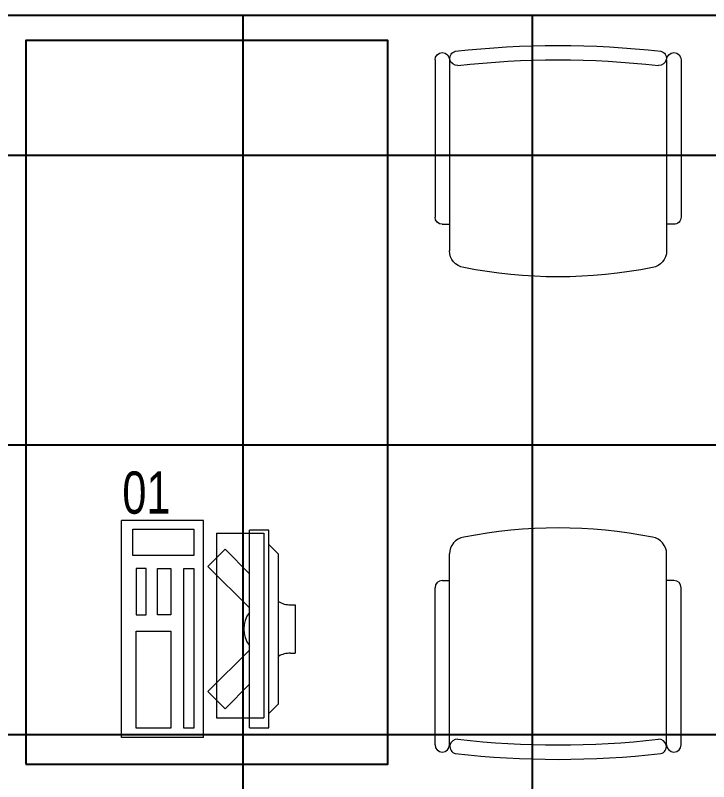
# Model space of a CAD drawing. Extents: x -509638 to 57327, y -29287 to 19916.
# Drawn here: x 45504 to 46941, y -4398 to -2810 of the extents above; entities that cross this region are included whole.
import ezdxf

# ---------------------------------------------------------------- set-up
doc = ezdxf.new("R2010")
doc.units = 0
doc.header["$LTSCALE"] = 0.25
doc.linetypes.add('DASHDOT', pattern=[25.4, 12.7, -6.35, 0, -6.35])
for name, color, linetype, lineweight in [('01-First Floor$0$72_EGR_EQP_TAG', 142, 'Continuous', 5), ('01-First Floor$0$LOADING', 253, 'Continuous', 5), ('01-First Floor$0$Walls', 251, 'Continuous', 5), ('E-LITE-CLNG-CNDT', 6, 'DASHDOT', 35)]:
    doc.layers.add(name, color=color, linetype=linetype, lineweight=lineweight)
doc.layers.add('01-First Floor$0$FALSE CEILING', color=251, linetype='Continuous')
doc.layers.add('01-First Floor$0$TME-NON MEDICAL FURNITURE', color=242, linetype='Continuous')
doc.styles.add('01-First Floor$0$X3G_ENTITY_257CFD', font='swisscl.ttf', dxfattribs={"height": 200})

# ---------------------------------------------------------------- blocks, each defined once
blk = doc.blocks.new('01-First Floor$0$GF21016-P')
at = {"layer": '01-First Floor$0$LOADING', "extrusion": (-1.24384e-09, -1.20261e-09, -1)}
for p, q in [((0.0128, 0.0179), (0.0128, 0.4136)), ((0.4628, 0.0179), (0.4628, 0.4136)), ((-0.0022, 0.3585), (0.0128, 0.3585)), ((0.4778, 0.3585), (0.4628, 0.3585)), ((-0.0172, 0.0179), (-0.0172, 0.3435)), ((0.4928, 0.0179), (0.4928, 0.3435)), ((0.4778, 0.0029), (0.4778, 0.0029))]:
    blk.add_line(p, q, dxfattribs=at)
for centre, radius, start, end in [((-0.2378, -0.5362), 1.0036, 78.7568, 101.2432), ((-0.0478, 0.4136), 0.035, 0, 80.6557), ((-0.4278, 0.4136), 0.035, 99.3443, 180), ((0.0022, 0.3435), 0.015, 0, 90), ((-0.4778, 0.3435), 0.015, 90, 180), ((0.0022, 0.0179), 0.015, 270, 0), ((0.0022, 0.0179), 0.015, 180, 270), ((-0.0284, 0.0145), 0.015, 284.3864, 95.5209), ((-0.2378, 1.8928), 1.8749, 263.6341, 276.3659), ((-0.4471, 0.0145), 0.015, 84.4791, 255.6136), ((-0.4778, 0.0179), 0.015, 270, 0), ((-0.4778, 0.0179), 0.015, 180, 270), ((-0.2378, 1.8734), 1.8855, 263.5119, 276.4881)]:
    blk.add_arc(centre, radius, start, end, dxfattribs=at)
blk = doc.blocks.new('01-First Floor$0$ITCWLS1-P')
at = {"layer": '01-First Floor$0$LOADING'}
for p, q in [((-0.17, 0.45), (-0.17, 0)), ((-0.17, 0.45), (0, 0.45)), ((0, 0.45), (0, 0)), ((-0.2651, 0.43, 0), (-0.3051, 0.43, 0)), ((-0.3051, 0.43, 0), (-0.3051, 0.02, 0)), ((-0.2651, 0.43, 0), (-0.2651, 0.02, 0)), ((-0.1496, 0.4305), (-0.1291, 0.4305)), ((-0.1291, 0.4305), (-0.1291, 0.4089)), ((-0.3251, 0.38, 0), (-0.3051, 0.4, 0)), ((-0.197, 0.4094), (-0.295, 0.4094)), ((-0.295, 0.0264), (-0.295, 0.4094)), ((-0.197, 0.0264), (-0.197, 0.4094)), ((-0.3251, 0.38, 0), (-0.3251, 0.07, 0)), ((-0.3503, 0.275), (-0.3596, 0.275)), ((-0.3596, 0.175), (-0.3596, 0.275)), ((-0.3503, 0.175), (-0.3596, 0.175)), ((-0.3251, 0.07, 0), (-0.3051, 0.05, 0)), ((-0.3051, 0.02, 0), (-0.2651, 0.02, 0)), ((-0.197, 0.0264), (-0.295, 0.0264)), ((-0.17, 0), (0, 0))]:
    blk.add_line(p, q, dxfattribs=at)
at = {"layer": '01-First Floor$0$LOADING', "extrusion": (2.48281e-10, 3.18408e-10, -1)}
for p, q in [((-0.2651, 0.3395), (-0.2144, 0.3902)), ((-0.1791, 0.3548), (-0.2144, 0.3902)), ((-0.2651, 0.2688), (-0.1791, 0.3548))]:
    blk.add_line(p, q, dxfattribs=at)
at = {"layer": '01-First Floor$0$LOADING', "extrusion": (2.48281e-10, -3.18408e-10, -1)}
for p, q in [((-0.2651, 0.1812), (-0.1791, 0.0952)), ((-0.2651, 0.1105), (-0.2144, 0.0598)), ((-0.1791, 0.0952), (-0.2144, 0.0598))]:
    blk.add_line(p, q, dxfattribs=at)
at = {"layer": '01-First Floor$0$LOADING'}
for points in [[(-0.1291, 0.4089), (-0.1291, 0.1), (-0.1496, 0.1), (-0.1496, 0.4305)], [(-0.1496, 0.1), (-0.1496, 0.1), (-0.1496, 0.1), (-0.1496, 0.1), (-0.1496, 0.1), (-0.1496, 0.1), (-0.1496, 0.1), (-0.1496, 0.1), (-0.1496, 0.1)], [(-0.1496, 0.1), (-0.1496, 0.1), (-0.1496, 0.1), (-0.1496, 0.1), (-0.1496, 0.1), (-0.1496, 0.1), (-0.1496, 0.1), (-0.1496, 0.1), (-0.1496, 0.1), (-0.1496, 0.1), (-0.1496, 0.1), (-0.1496, 0.1), (-0.1496, 0.1), (-0.1496, 0.1), (-0.1496, 0.1), (-0.1496, 0.1), (-0.1496, 0.1), (-0.1496, 0.1)], [(-0.1496, 0.1), (-0.1496, 0.1), (-0.1496, 0.1), (-0.1496, 0.1), (-0.1496, 0.1), (-0.1496, 0.1), (-0.1496, 0.1), (-0.1496, 0.1), (-0.1496, 0.1), (-0.1496, 0.1)], [(-0.1496, 0.1), (-0.1496, 0.1), (-0.1496, 0.1), (-0.1496, 0.1), (-0.1496, 0.1), (-0.1496, 0.1), (-0.1496, 0.1)], [(-0.1496, 0.1), (-0.1496, 0.1), (-0.1496, 0.1), (-0.1496, 0.1), (-0.1496, 0.1), (-0.1496, 0.1), (-0.1496, 0.1), (-0.1496, 0.1), (-0.1496, 0.1), (-0.1496, 0.1)], [(-0.1496, 0.1), (-0.1496, 0.1), (-0.1496, 0.1), (-0.1496, 0.1), (-0.1496, 0.1), (-0.1496, 0.1), (-0.1496, 0.1), (-0.1496, 0.1), (-0.1496, 0.1), (-0.1496, 0.1), (-0.1496, 0.1), (-0.1496, 0.1), (-0.1496, 0.1), (-0.1496, 0.1), (-0.1496, 0.1)], [(-0.1496, 0.1), (-0.1496, 0.1), (-0.1496, 0.1), (-0.1496, 0.1), (-0.1496, 0.1), (-0.1496, 0.1), (-0.1496, 0.1), (-0.1496, 0.1), (-0.1496, 0.1), (-0.1496, 0.1)], [(-0.1496, 0.1), (-0.1496, 0.1), (-0.1496, 0.1), (-0.1496, 0.1), (-0.1496, 0.1), (-0.1496, 0.1), (-0.1496, 0.1), (-0.1496, 0.1), (-0.1496, 0.1), (-0.1496, 0.1)], [(-0.1496, 0.1), (-0.1496, 0.1), (-0.1496, 0.1), (-0.1496, 0.1), (-0.1496, 0.1), (-0.1496, 0.1), (-0.1496, 0.1), (-0.1496, 0.1), (-0.1496, 0.1), (-0.1496, 0.1), (-0.1496, 0.1), (-0.1496, 0.1), (-0.1496, 0.1), (-0.1496, 0.1), (-0.1496, 0.1), (-0.1496, 0.1), (-0.1496, 0.1), (-0.1496, 0.1), (-0.1496, 0.1), (-0.1496, 0.1), (-0.1496, 0.1), (-0.1496, 0.1), (-0.1496, 0.1), (-0.1496, 0.1), (-0.1496, 0.1), (-0.1496, 0.1), (-0.1496, 0.1), (-0.1496, 0.1), (-0.1496, 0.1), (-0.1496, 0.1), (-0.1496, 0.1), (-0.1496, 0.1), (-0.1496, 0.1), (-0.1496, 0.1), (-0.1496, 0.1), (-0.1496, 0.1), (-0.1496, 0.1), (-0.1496, 0.1), (-0.1496, 0.1), (-0.1496, 0.1), (-0.1496, 0.1), (-0.1496, 0.1), (-0.1496, 0.1), (-0.1496, 0.1), (-0.1496, 0.1), (-0.1496, 0.1), (-0.1496, 0.1), (-0.1496, 0.1), (-0.1496, 0.1), (-0.1496, 0.1), (-0.1496, 0.1), (-0.1496, 0.1), (-0.1496, 0.1), (-0.1496, 0.1)], [(-0.1496, 0.1), (-0.1496, 0.1), (-0.1496, 0.1), (-0.1496, 0.1), (-0.1496, 0.1), (-0.1496, 0.1), (-0.1496, 0.1), (-0.1496, 0.1), (-0.1496, 0.1), (-0.1496, 0.1), (-0.1496, 0.1), (-0.1496, 0.1), (-0.1496, 0.1), (-0.1496, 0.1), (-0.1496, 0.1), (-0.1496, 0.1), (-0.1496, 0.1), (-0.1496, 0.1), (-0.1496, 0.1), (-0.1496, 0.1), (-0.1496, 0.1), (-0.1496, 0.1), (-0.1496, 0.1), (-0.1496, 0.1), (-0.1496, 0.1), (-0.1496, 0.1), (-0.1496, 0.1), (-0.1496, 0.1), (-0.1496, 0.1), (-0.1496, 0.1), (-0.1496, 0.1), (-0.1496, 0.1), (-0.1496, 0.1), (-0.1496, 0.1), (-0.1496, 0.1), (-0.1496, 0.1), (-0.1496, 0.1), (-0.1496, 0.1), (-0.1496, 0.1), (-0.1496, 0.1), (-0.1496, 0.1), (-0.1496, 0.1), (-0.1496, 0.1), (-0.1496, 0.1), (-0.1496, 0.1), (-0.1496, 0.1), (-0.1496, 0.1), (-0.1496, 0.1), (-0.1496, 0.1), (-0.1496, 0.1), (-0.1496, 0.1), (-0.1496, 0.1), (-0.1496, 0.1), (-0.1496, 0.1), (-0.1496, 0.1), (-0.1496, 0.1), (-0.1496, 0.1), (-0.1496, 0.1), (-0.1496, 0.1), (-0.1496, 0.1), (-0.1496, 0.1), (-0.1496, 0.1), (-0.1496, 0.1), (-0.1496, 0.1), (-0.1496, 0.1), (-0.1496, 0.1), (-0.1496, 0.1), (-0.1496, 0.1), (-0.1496, 0.1), (-0.1496, 0.1), (-0.1496, 0.1), (-0.1496, 0.1), (-0.1496, 0.1), (-0.1496, 0.1), (-0.1496, 0.1), (-0.1496, 0.1), (-0.1496, 0.1), (-0.1496, 0.1), (-0.1496, 0.1), (-0.1496, 0.1), (-0.1496, 0.1), (-0.1496, 0.1), (-0.1496, 0.1), (-0.1496, 0.1), (-0.1496, 0.1), (-0.1496, 0.1), (-0.1496, 0.1), (-0.1496, 0.1), (-0.1496, 0.1)], [(-0.1496, 0.1), (-0.1496, 0.1), (-0.1496, 0.1), (-0.1496, 0.1), (-0.1496, 0.1), (-0.1496, 0.1), (-0.1496, 0.1), (-0.1496, 0.1), (-0.1496, 0.1), (-0.1496, 0.1), (-0.1496, 0.1), (-0.1496, 0.1)], [(-0.1496, 0.1), (-0.1496, 0.1), (-0.1496, 0.1), (-0.1496, 0.1), (-0.1496, 0.1), (-0.1496, 0.1), (-0.1496, 0.1)], [(-0.1496, 0.1), (-0.1496, 0.1), (-0.1496, 0.1), (-0.1496, 0.1), (-0.1496, 0.1), (-0.1496, 0.1), (-0.1496, 0.1), (-0.1496, 0.1), (-0.1496, 0.1), (-0.1496, 0.1), (-0.1496, 0.1), (-0.1496, 0.1), (-0.1496, 0.1), (-0.1496, 0.1), (-0.1496, 0.1), (-0.1496, 0.1), (-0.1496, 0.1)], [(-0.1496, 0.1), (-0.1496, 0.1), (-0.1496, 0.1), (-0.1496, 0.1), (-0.1496, 0.1), (-0.1496, 0.1), (-0.1496, 0.1), (-0.1496, 0.1), (-0.1496, 0.1), (-0.1496, 0.1), (-0.1496, 0.1), (-0.1496, 0.1), (-0.1496, 0.1), (-0.1496, 0.1), (-0.1496, 0.1), (-0.1496, 0.1), (-0.1496, 0.1), (-0.1496, 0.1), (-0.1496, 0.1), (-0.1496, 0.1), (-0.1496, 0.1), (-0.1496, 0.1), (-0.1496, 0.1), (-0.1496, 0.1), (-0.1496, 0.1), (-0.1496, 0.1), (-0.1496, 0.1), (-0.1496, 0.1), (-0.1496, 0.1), (-0.1496, 0.1), (-0.1496, 0.1), (-0.1496, 0.1), (-0.1496, 0.1), (-0.1496, 0.1), (-0.1496, 0.1), (-0.1496, 0.1), (-0.1496, 0.1), (-0.1496, 0.1), (-0.1496, 0.1), (-0.1496, 0.1), (-0.1496, 0.1), (-0.1496, 0.1), (-0.1496, 0.1), (-0.1496, 0.1), (-0.1496, 0.1), (-0.1496, 0.1), (-0.1496, 0.1), (-0.1496, 0.1), (-0.1496, 0.1), (-0.1496, 0.1), (-0.1496, 0.1), (-0.1496, 0.1), (-0.1496, 0.1), (-0.1496, 0.1), (-0.1496, 0.1), (-0.1496, 0.1), (-0.1496, 0.1), (-0.1496, 0.1), (-0.1496, 0.1), (-0.1496, 0.1), (-0.1496, 0.1), (-0.1496, 0.1), (-0.1496, 0.1), (-0.1496, 0.1), (-0.1496, 0.1), (-0.1496, 0.1), (-0.1496, 0.1), (-0.1496, 0.1), (-0.1496, 0.1), (-0.1496, 0.1), (-0.1496, 0.1), (-0.1496, 0.1), (-0.1496, 0.1), (-0.1496, 0.1), (-0.1496, 0.1), (-0.1496, 0.1), (-0.1496, 0.1), (-0.1496, 0.1), (-0.1496, 0.1), (-0.1496, 0.1), (-0.1496, 0.1), (-0.1496, 0.1), (-0.1496, 0.1), (-0.1496, 0.1), (-0.1496, 0.1), (-0.1496, 0.1), (-0.1496, 0.1), (-0.1496, 0.1), (-0.1496, 0.1), (-0.1496, 0.1), (-0.1496, 0.1), (-0.1496, 0.1), (-0.1496, 0.1), (-0.1496, 0.1), (-0.1496, 0.1), (-0.1496, 0.1), (-0.1496, 0.1), (-0.1496, 0.1), (-0.1496, 0.1), (-0.1496, 0.1), (-0.1496, 0.1), (-0.1496, 0.1), (-0.1496, 0.1), (-0.1496, 0.1), (-0.1496, 0.1), (-0.1496, 0.1), (-0.1496, 0.1), (-0.1496, 0.1), (-0.1496, 0.1), (-0.1496, 0.1), (-0.1496, 0.1)], [(-0.1496, 0.1), (-0.1496, 0.1), (-0.1496, 0.1), (-0.1496, 0.1), (-0.1496, 0.1), (-0.1496, 0.1), (-0.1496, 0.1), (-0.1496, 0.1)]]:
    blk.add_lwpolyline(points, dxfattribs=at)
for points in [[(-0.1019, 0.4305), (-0.0304, 0.4305), (-0.0304, 0.2294), (-0.1019, 0.2294)], [(-0.1019, 0.1954), (-0.0747, 0.1954), (-0.0747, 0.1), (-0.1019, 0.1)], [(-0.0304, 0.1954), (-0.0508, 0.1954), (-0.0508, 0.1), (-0.0304, 0.1)], [(-0.1496, 0.1), (-0.1496, 0.1), (-0.1496, 0.1), (-0.1496, 0.1), (-0.1496, 0.1), (-0.1496, 0.1), (-0.1496, 0.1), (-0.1496, 0.1), (-0.1496, 0.1), (-0.1496, 0.1), (-0.1496, 0.1), (-0.1496, 0.1), (-0.1496, 0.1), (-0.1496, 0.1), (-0.1496, 0.1), (-0.1496, 0.1), (-0.1496, 0.1), (-0.1496, 0.1), (-0.1496, 0.1), (-0.1496, 0.1), (-0.1496, 0.1), (-0.1496, 0.1), (-0.1496, 0.1), (-0.1496, 0.1), (-0.1496, 0.1), (-0.1496, 0.1), (-0.1496, 0.1), (-0.1496, 0.1), (-0.1496, 0.1), (-0.1496, 0.1), (-0.1496, 0.1), (-0.1496, 0.1), (-0.1496, 0.1), (-0.1496, 0.1), (-0.1496, 0.1), (-0.1496, 0.1), (-0.1496, 0.1), (-0.1496, 0.1), (-0.1496, 0.1), (-0.1496, 0.1), (-0.1496, 0.1), (-0.1496, 0.1), (-0.1496, 0.1), (-0.1496, 0.1), (-0.1496, 0.1), (-0.1496, 0.1), (-0.1496, 0.1), (-0.1496, 0.1), (-0.1496, 0.1), (-0.1496, 0.1), (-0.1496, 0.1), (-0.1496, 0.1), (-0.1496, 0.1), (-0.1496, 0.1), (-0.1496, 0.1), (-0.1496, 0.1), (-0.1496, 0.1), (-0.1496, 0.1), (-0.1496, 0.1), (-0.1496, 0.1), (-0.1496, 0.1), (-0.1496, 0.1), (-0.1496, 0.1), (-0.1496, 0.1), (-0.1496, 0.1), (-0.1496, 0.1), (-0.1496, 0.1), (-0.1496, 0.1), (-0.1496, 0.1), (-0.1496, 0.1), (-0.1496, 0.1), (-0.1496, 0.1), (-0.1496, 0.1), (-0.1496, 0.1), (-0.1496, 0.1), (-0.1496, 0.1), (-0.1496, 0.1), (-0.1496, 0.1), (-0.1496, 0.1), (-0.1496, 0.1), (-0.1496, 0.1), (-0.1496, 0.1), (-0.1496, 0.1), (-0.1496, 0.1), (-0.1496, 0.1), (-0.1496, 0.1), (-0.1496, 0.1), (-0.1496, 0.1), (-0.1496, 0.1), (-0.1496, 0.1), (-0.1496, 0.1), (-0.1496, 0.1), (-0.1496, 0.1), (-0.1496, 0.1), (-0.1496, 0.1), (-0.1496, 0.1), (-0.1496, 0.1), (-0.1496, 0.1), (-0.1496, 0.1), (-0.1496, 0.1), (-0.1496, 0.1), (-0.1496, 0.1), (-0.1496, 0.1), (-0.1496, 0.1), (-0.1496, 0.1), (-0.1496, 0.1), (-0.1496, 0.1), (-0.1496, 0.1), (-0.1496, 0.1), (-0.1496, 0.1), (-0.1496, 0.1), (-0.1496, 0.1), (-0.1496, 0.1), (-0.1496, 0.1), (-0.1496, 0.1), (-0.1496, 0.1), (-0.1496, 0.1), (-0.1496, 0.1), (-0.1496, 0.1), (-0.1496, 0.1), (-0.1496, 0.1), (-0.1496, 0.1), (-0.1496, 0.1), (-0.1496, 0.1), (-0.1496, 0.1), (-0.1496, 0.1), (-0.1496, 0.1), (-0.1496, 0.1), (-0.1496, 0.1), (-0.1496, 0.1), (-0.1496, 0.1), (-0.1496, 0.1), (-0.1496, 0.1), (-0.1496, 0.1), (-0.1496, 0.1), (-0.1496, 0.1), (-0.1496, 0.1), (-0.1496, 0.1), (-0.1496, 0.1), (-0.1496, 0.1), (-0.1496, 0.1), (-0.1496, 0.1), (-0.1496, 0.1), (-0.1496, 0.1), (-0.1496, 0.1), (-0.1496, 0.1), (-0.1496, 0.1), (-0.1496, 0.1), (-0.1496, 0.1), (-0.1496, 0.1), (-0.1496, 0.1), (-0.1496, 0.1), (-0.1496, 0.1), (-0.1496, 0.1), (-0.1496, 0.1), (-0.1496, 0.1), (-0.1496, 0.1), (-0.1496, 0.1), (-0.1496, 0.1), (-0.1496, 0.1), (-0.1496, 0.1), (-0.1496, 0.1), (-0.1496, 0.1), (-0.1496, 0.1), (-0.1496, 0.1), (-0.1496, 0.1), (-0.1496, 0.1), (-0.1496, 0.1), (-0.1496, 0.1), (-0.1496, 0.1), (-0.1496, 0.1), (-0.1496, 0.1), (-0.1496, 0.1), (-0.1496, 0.1), (-0.1496, 0.1), (-0.1496, 0.1), (-0.1496, 0.1), (-0.1496, 0.1), (-0.1496, 0.1), (-0.1496, 0.1), (-0.1496, 0.1), (-0.1496, 0.1), (-0.1496, 0.1), (-0.1496, 0.1), (-0.1496, 0.1), (-0.1496, 0.1), (-0.1496, 0.1), (-0.1496, 0.1), (-0.1496, 0.1), (-0.1496, 0.1), (-0.1496, 0.1), (-0.1496, 0.1), (-0.1496, 0.1), (-0.1496, 0.1), (-0.1496, 0.1), (-0.1496, 0.1), (-0.1496, 0.1), (-0.1496, 0.1), (-0.1496, 0.1), (-0.1496, 0.1), (-0.1496, 0.1), (-0.1496, 0.1), (-0.1496, 0.1), (-0.1496, 0.1), (-0.1496, 0.1), (-0.1496, 0.1), (-0.1496, 0.1), (-0.1496, 0.1), (-0.1496, 0.1), (-0.1496, 0.1), (-0.1496, 0.1), (-0.1496, 0.1), (-0.1496, 0.1), (-0.1496, 0.1), (-0.1496, 0.1), (-0.1496, 0.1), (-0.1496, 0.1), (-0.1496, 0.1), (-0.1496, 0.1), (-0.1496, 0.1), (-0.1496, 0.1), (-0.1496, 0.1), (-0.1496, 0.1), (-0.1496, 0.1), (-0.1496, 0.1), (-0.1496, 0.1), (-0.1496, 0.1), (-0.1496, 0.1), (-0.1496, 0.1), (-0.1496, 0.1), (-0.1496, 0.1), (-0.1496, 0.1), (-0.1496, 0.1), (-0.1496, 0.1), (-0.1496, 0.1), (-0.1496, 0.1), (-0.1496, 0.1), (-0.1496, 0.1), (-0.1496, 0.1), (-0.1496, 0.1), (-0.1496, 0.1), (-0.1496, 0.1), (-0.1496, 0.1), (-0.1496, 0.1), (-0.1496, 0.1), (-0.1496, 0.1), (-0.1496, 0.1), (-0.1496, 0.1), (-0.1496, 0.1), (-0.1496, 0.1), (-0.1496, 0.1), (-0.1496, 0.1), (-0.1496, 0.1), (-0.1496, 0.1), (-0.1496, 0.1), (-0.1496, 0.1), (-0.1496, 0.1), (-0.1496, 0.1), (-0.1496, 0.1), (-0.1496, 0.1), (-0.1496, 0.1), (-0.1496, 0.1), (-0.1496, 0.1), (-0.1496, 0.1), (-0.1496, 0.1), (-0.1496, 0.1), (-0.1496, 0.1), (-0.1496, 0.1), (-0.1496, 0.1), (-0.1496, 0.1), (-0.1496, 0.1), (-0.1496, 0.1), (-0.1496, 0.1), (-0.1496, 0.1), (-0.1496, 0.1), (-0.1496, 0.1), (-0.1496, 0.1)], [(-0.1496, 0.1), (-0.1496, 0.1), (-0.1496, 0.1), (-0.1496, 0.1), (-0.1496, 0.1), (-0.1496, 0.1), (-0.1496, 0.1), (-0.1496, 0.1), (-0.1496, 0.1), (-0.1496, 0.1), (-0.1496, 0.1), (-0.1496, 0.1), (-0.1496, 0.1), (-0.1496, 0.1), (-0.1496, 0.1), (-0.1496, 0.1), (-0.1496, 0.1), (-0.1496, 0.1), (-0.1496, 0.1), (-0.1496, 0.1), (-0.1496, 0.1), (-0.1496, 0.1), (-0.1496, 0.1), (-0.1496, 0.1), (-0.1496, 0.1), (-0.1496, 0.1), (-0.1496, 0.1), (-0.1496, 0.1), (-0.1496, 0.1), (-0.1496, 0.1), (-0.1496, 0.1), (-0.1496, 0.1), (-0.1496, 0.1), (-0.1496, 0.1), (-0.1496, 0.1), (-0.1496, 0.1), (-0.1496, 0.1), (-0.1496, 0.1), (-0.1496, 0.1), (-0.1496, 0.1), (-0.1496, 0.1), (-0.1496, 0.1), (-0.1496, 0.1), (-0.1496, 0.1), (-0.1496, 0.1), (-0.1496, 0.1), (-0.1496, 0.1), (-0.1496, 0.1), (-0.1496, 0.1), (-0.1496, 0.1), (-0.1496, 0.1), (-0.1496, 0.1), (-0.1496, 0.1), (-0.1496, 0.1), (-0.1496, 0.1), (-0.1496, 0.1), (-0.1496, 0.1), (-0.1496, 0.1), (-0.1496, 0.1), (-0.1496, 0.1), (-0.1496, 0.1), (-0.1496, 0.1), (-0.1496, 0.1), (-0.1496, 0.1), (-0.1496, 0.1), (-0.1496, 0.1), (-0.1496, 0.1), (-0.1496, 0.1), (-0.1496, 0.1), (-0.1496, 0.1), (-0.1496, 0.1), (-0.1496, 0.1), (-0.1496, 0.1), (-0.1496, 0.1), (-0.1496, 0.1), (-0.1496, 0.1), (-0.1496, 0.1), (-0.1496, 0.1), (-0.1496, 0.1), (-0.1496, 0.1), (-0.1496, 0.1), (-0.1496, 0.1), (-0.1496, 0.1), (-0.1496, 0.1), (-0.1496, 0.1), (-0.1496, 0.1), (-0.1496, 0.1), (-0.1496, 0.1), (-0.1496, 0.1), (-0.1496, 0.1), (-0.1496, 0.1), (-0.1496, 0.1), (-0.1496, 0.1), (-0.1496, 0.1), (-0.1496, 0.1), (-0.1496, 0.1), (-0.1496, 0.1), (-0.1496, 0.1), (-0.1496, 0.1), (-0.1496, 0.1), (-0.1496, 0.1), (-0.1496, 0.1), (-0.1496, 0.1), (-0.1496, 0.1), (-0.1496, 0.1), (-0.1496, 0.1), (-0.1496, 0.1), (-0.1496, 0.1), (-0.1496, 0.1), (-0.1496, 0.1), (-0.1496, 0.1), (-0.1496, 0.1), (-0.1496, 0.1), (-0.1496, 0.1), (-0.1496, 0.1), (-0.1496, 0.1), (-0.1496, 0.1), (-0.1496, 0.1), (-0.1496, 0.1), (-0.1496, 0.1), (-0.1496, 0.1), (-0.1496, 0.1), (-0.1496, 0.1), (-0.1496, 0.1), (-0.1496, 0.1), (-0.1496, 0.1), (-0.1496, 0.1), (-0.1496, 0.1), (-0.1496, 0.1), (-0.1496, 0.1), (-0.1496, 0.1), (-0.1496, 0.1), (-0.1496, 0.1), (-0.1496, 0.1), (-0.1496, 0.1), (-0.1496, 0.1), (-0.1496, 0.1), (-0.1496, 0.1), (-0.1496, 0.1), (-0.1496, 0.1), (-0.1496, 0.1), (-0.1496, 0.1), (-0.1496, 0.1), (-0.1496, 0.1), (-0.1496, 0.1), (-0.1496, 0.1), (-0.1496, 0.1), (-0.1496, 0.1), (-0.1496, 0.1), (-0.1496, 0.1), (-0.1496, 0.1), (-0.1496, 0.1), (-0.1496, 0.1), (-0.1496, 0.1), (-0.1496, 0.1), (-0.1496, 0.1), (-0.1496, 0.1), (-0.1496, 0.1), (-0.1496, 0.1), (-0.1496, 0.1), (-0.1496, 0.1), (-0.1496, 0.1), (-0.1496, 0.1), (-0.1496, 0.1), (-0.1496, 0.1), (-0.1496, 0.1), (-0.1496, 0.1), (-0.1496, 0.1), (-0.1496, 0.1), (-0.1496, 0.1), (-0.1496, 0.1), (-0.1496, 0.1), (-0.1496, 0.1), (-0.1496, 0.1), (-0.1496, 0.1), (-0.1496, 0.1), (-0.1496, 0.1), (-0.1496, 0.1), (-0.1496, 0.1), (-0.1496, 0.1), (-0.1496, 0.1), (-0.1496, 0.1), (-0.1496, 0.1), (-0.1496, 0.1), (-0.1496, 0.1), (-0.1496, 0.1), (-0.1496, 0.1), (-0.1496, 0.1), (-0.1496, 0.1), (-0.1496, 0.1), (-0.1496, 0.1), (-0.1496, 0.1), (-0.1496, 0.1), (-0.1496, 0.1), (-0.1496, 0.1), (-0.1496, 0.1), (-0.1496, 0.1), (-0.1496, 0.1), (-0.1496, 0.1), (-0.1496, 0.1), (-0.1496, 0.1), (-0.1496, 0.1), (-0.1496, 0.1), (-0.1496, 0.1), (-0.1496, 0.1), (-0.1496, 0.1), (-0.1496, 0.1), (-0.1496, 0.1), (-0.1496, 0.1), (-0.1496, 0.1), (-0.1496, 0.1), (-0.1496, 0.1), (-0.1496, 0.1), (-0.1496, 0.1)], [(-0.1496, 0.1), (-0.1496, 0.1), (-0.1496, 0.1), (-0.1496, 0.1), (-0.1496, 0.1), (-0.1496, 0.1), (-0.1496, 0.1), (-0.1496, 0.1), (-0.1496, 0.1), (-0.1496, 0.1), (-0.1496, 0.1), (-0.1496, 0.1), (-0.1496, 0.1), (-0.1496, 0.1), (-0.1496, 0.1), (-0.1496, 0.1), (-0.1496, 0.1), (-0.1496, 0.1), (-0.1496, 0.1), (-0.1496, 0.1), (-0.1496, 0.1), (-0.1496, 0.1), (-0.1496, 0.1), (-0.1496, 0.1), (-0.1496, 0.1), (-0.1496, 0.1), (-0.1496, 0.1), (-0.1496, 0.1), (-0.1496, 0.1), (-0.1496, 0.1), (-0.1496, 0.1), (-0.1496, 0.1), (-0.1496, 0.1), (-0.1496, 0.1), (-0.1496, 0.1), (-0.1496, 0.1), (-0.1496, 0.1), (-0.1496, 0.1), (-0.1496, 0.1), (-0.1496, 0.1), (-0.1496, 0.1), (-0.1496, 0.1), (-0.1496, 0.1), (-0.1496, 0.1), (-0.1496, 0.1), (-0.1496, 0.1), (-0.1496, 0.1), (-0.1496, 0.1), (-0.1496, 0.1), (-0.1496, 0.1), (-0.1496, 0.1), (-0.1496, 0.1), (-0.1496, 0.1), (-0.1496, 0.1), (-0.1496, 0.1), (-0.1496, 0.1), (-0.1496, 0.1), (-0.1496, 0.1), (-0.1496, 0.1), (-0.1496, 0.1), (-0.1496, 0.1), (-0.1496, 0.1), (-0.1496, 0.1), (-0.1496, 0.1), (-0.1496, 0.1), (-0.1496, 0.1), (-0.1496, 0.1), (-0.1496, 0.1), (-0.1496, 0.1), (-0.1496, 0.1), (-0.1496, 0.1), (-0.1496, 0.1), (-0.1496, 0.1), (-0.1496, 0.1), (-0.1496, 0.1), (-0.1496, 0.1), (-0.1496, 0.1), (-0.1496, 0.1), (-0.1496, 0.1), (-0.1496, 0.1), (-0.1496, 0.1), (-0.1496, 0.1), (-0.1496, 0.1), (-0.1496, 0.1), (-0.1496, 0.1), (-0.1496, 0.1), (-0.1496, 0.1), (-0.1496, 0.1), (-0.1496, 0.1), (-0.1496, 0.1), (-0.1496, 0.1), (-0.1496, 0.1), (-0.1496, 0.1), (-0.1496, 0.1), (-0.1496, 0.1), (-0.1496, 0.1), (-0.1496, 0.1), (-0.1496, 0.1), (-0.1496, 0.1), (-0.1496, 0.1), (-0.1496, 0.1), (-0.1496, 0.1), (-0.1496, 0.1), (-0.1496, 0.1), (-0.1496, 0.1), (-0.1496, 0.1), (-0.1496, 0.1), (-0.1496, 0.1), (-0.1496, 0.1), (-0.1496, 0.1), (-0.1496, 0.1), (-0.1496, 0.1), (-0.1496, 0.1), (-0.1496, 0.1), (-0.1496, 0.1), (-0.1496, 0.1), (-0.1496, 0.1), (-0.1496, 0.1), (-0.1496, 0.1), (-0.1496, 0.1), (-0.1496, 0.1), (-0.1496, 0.1), (-0.1496, 0.1), (-0.1496, 0.1), (-0.1496, 0.1), (-0.1496, 0.1), (-0.1496, 0.1), (-0.1496, 0.1), (-0.1496, 0.1), (-0.1496, 0.1), (-0.1496, 0.1), (-0.1496, 0.1), (-0.1496, 0.1), (-0.1496, 0.1), (-0.1496, 0.1), (-0.1496, 0.1), (-0.1496, 0.1), (-0.1496, 0.1), (-0.1496, 0.1), (-0.1496, 0.1), (-0.1496, 0.1), (-0.1496, 0.1), (-0.1496, 0.1), (-0.1496, 0.1), (-0.1496, 0.1), (-0.1496, 0.1), (-0.1496, 0.1), (-0.1496, 0.1), (-0.1496, 0.1), (-0.1496, 0.1), (-0.1496, 0.1), (-0.1496, 0.1), (-0.1496, 0.1), (-0.1496, 0.1), (-0.1496, 0.1), (-0.1496, 0.1), (-0.1496, 0.1), (-0.1496, 0.1), (-0.1496, 0.1), (-0.1496, 0.1), (-0.1496, 0.1), (-0.1496, 0.1), (-0.1496, 0.1), (-0.1496, 0.1), (-0.1496, 0.1), (-0.1496, 0.1), (-0.1496, 0.1), (-0.1496, 0.1), (-0.1496, 0.1), (-0.1496, 0.1), (-0.1496, 0.1), (-0.1496, 0.1), (-0.1496, 0.1), (-0.1496, 0.1), (-0.1496, 0.1), (-0.1496, 0.1), (-0.1496, 0.1), (-0.1496, 0.1), (-0.1496, 0.1), (-0.1496, 0.1), (-0.1496, 0.1), (-0.1496, 0.1), (-0.1496, 0.1), (-0.1496, 0.1), (-0.1496, 0.1), (-0.1496, 0.1), (-0.1496, 0.1), (-0.1496, 0.1), (-0.1496, 0.1), (-0.1496, 0.1), (-0.1496, 0.1), (-0.1496, 0.1), (-0.1496, 0.1), (-0.1496, 0.1), (-0.1496, 0.1), (-0.1496, 0.1), (-0.1496, 0.1), (-0.1496, 0.1), (-0.1496, 0.1), (-0.1496, 0.1), (-0.1496, 0.1), (-0.1496, 0.1), (-0.1496, 0.1), (-0.1496, 0.1), (-0.1496, 0.1), (-0.1496, 0.1), (-0.1496, 0.1), (-0.1496, 0.1), (-0.1496, 0.1), (-0.1496, 0.1), (-0.1496, 0.1), (-0.1496, 0.1), (-0.1496, 0.1), (-0.1496, 0.1), (-0.1496, 0.1), (-0.1496, 0.1), (-0.1496, 0.1), (-0.1496, 0.1), (-0.1496, 0.1)], [(-0.1496, 0.0727), (-0.0236, 0.0727), (-0.0236, 0.0182), (-0.1496, 0.0182)]]:
    blk.add_lwpolyline(points, close=True, dxfattribs=at)
for centre, radius, start, end in [((-0.3503, 0.325), 0.05, 270, 300.3093), ((-0.3089, 0.225), 0.0556, 321.9431, 38.0569), ((-0.3503, 0.125), 0.05, 59.6907, 90)]:
    blk.add_arc(centre, radius, start, end, dxfattribs=at)
blk = doc.blocks.new('01-First Floor')
at = {"layer": '01-First Floor$0$FALSE CEILING', "linetype": 'Continuous'}
for p, q in [((45976, -6100), (45976, -2810)), ((46576, -6100), (46576, -2810)), ((44776, -3100), (48976, -3100)), ((44776, -3700), (48976, -3700)), ((44776, -4300), (48976, -4300))]:
    blk.add_line(p, q, dxfattribs=at)
at = {"layer": '01-First Floor$0$FALSE CEILING'}
blk.add_lwpolyline([(44776, -2810), (48976, -2810), (48976, -6100), (44776, -6100)], close=True, dxfattribs=at)
at = {"layer": '01-First Floor$0$FALSE CEILING', "elevation": -0.1}
blk.add_lwpolyline([(45526, -4361.9), (46276, -4361.9), (46276, -2861.9), (45526, -2861.9)], close=True, dxfattribs=at)
at = {"layer": '01-First Floor$0$LOADING', "elevation": -0.1}
blk.add_lwpolyline([(45526, -4361.9), (46276, -4361.9), (46276, -2861.9), (45526, -2861.9)], close=True, dxfattribs=at)
at = {"layer": '01-First Floor$0$Walls'}
blk.add_line((44776, -2810), (48976, -2810), dxfattribs=at)
at = {"layer": '01-First Floor$0$LOADING', "extrusion": (-8.01373e-06, -1.9399e-16, 1), "xscale": 1000.000000000013, "yscale": 1000.000000000013, "zscale": 1000.000000000013, "rotation": 180}
blk.add_blockref('01-First Floor$0$ITCWLS1-P', (45724.1, -3856.5, -0.5), dxfattribs=at)
at = {"layer": '01-First Floor$0$TME-NON MEDICAL FURNITURE', "color": 1, "extrusion": (-4.75185e-05, 1.86519e-05, 1), "xscale": 1000.000000000006, "yscale": 1000.000000000006, "zscale": -1000.000000000001, "rotation": 179.9999749532386}
blk.add_blockref('01-First Floor$0$GF21016-P', (46866.7, -2884.4, -2.4), dxfattribs=at)
at = {"layer": '01-First Floor$0$TME-NON MEDICAL FURNITURE', "color": 1, "extrusion": (-4.75185e-05, -1.86519e-05, 1), "xscale": -1000.000000000006, "yscale": 1000.000000000006, "zscale": -1000.000000000006, "rotation": 2.504676146486418e-05}
blk.add_blockref('01-First Floor$0$GF21016-P', (46866.7, -4339.5, -2.3), dxfattribs=at)
at = {"layer": '01-First Floor$0$72_EGR_EQP_TAG', "insert": (45775.6, -3755.1, -0.1), "char_height": 87.47, "attachment_point": 2, "style": '01-First Floor$0$X3G_ENTITY_257CFD'}
blk.add_mtext('01', dxfattribs=at)

msp = doc.modelspace()

# ---------------------------------------------------------------- block references
at = {"layer": 'E-LITE-CLNG-CNDT'}
msp.add_blockref('01-First Floor', (0, 0), dxfattribs=at)

doc.saveas('drawing.dxf')
